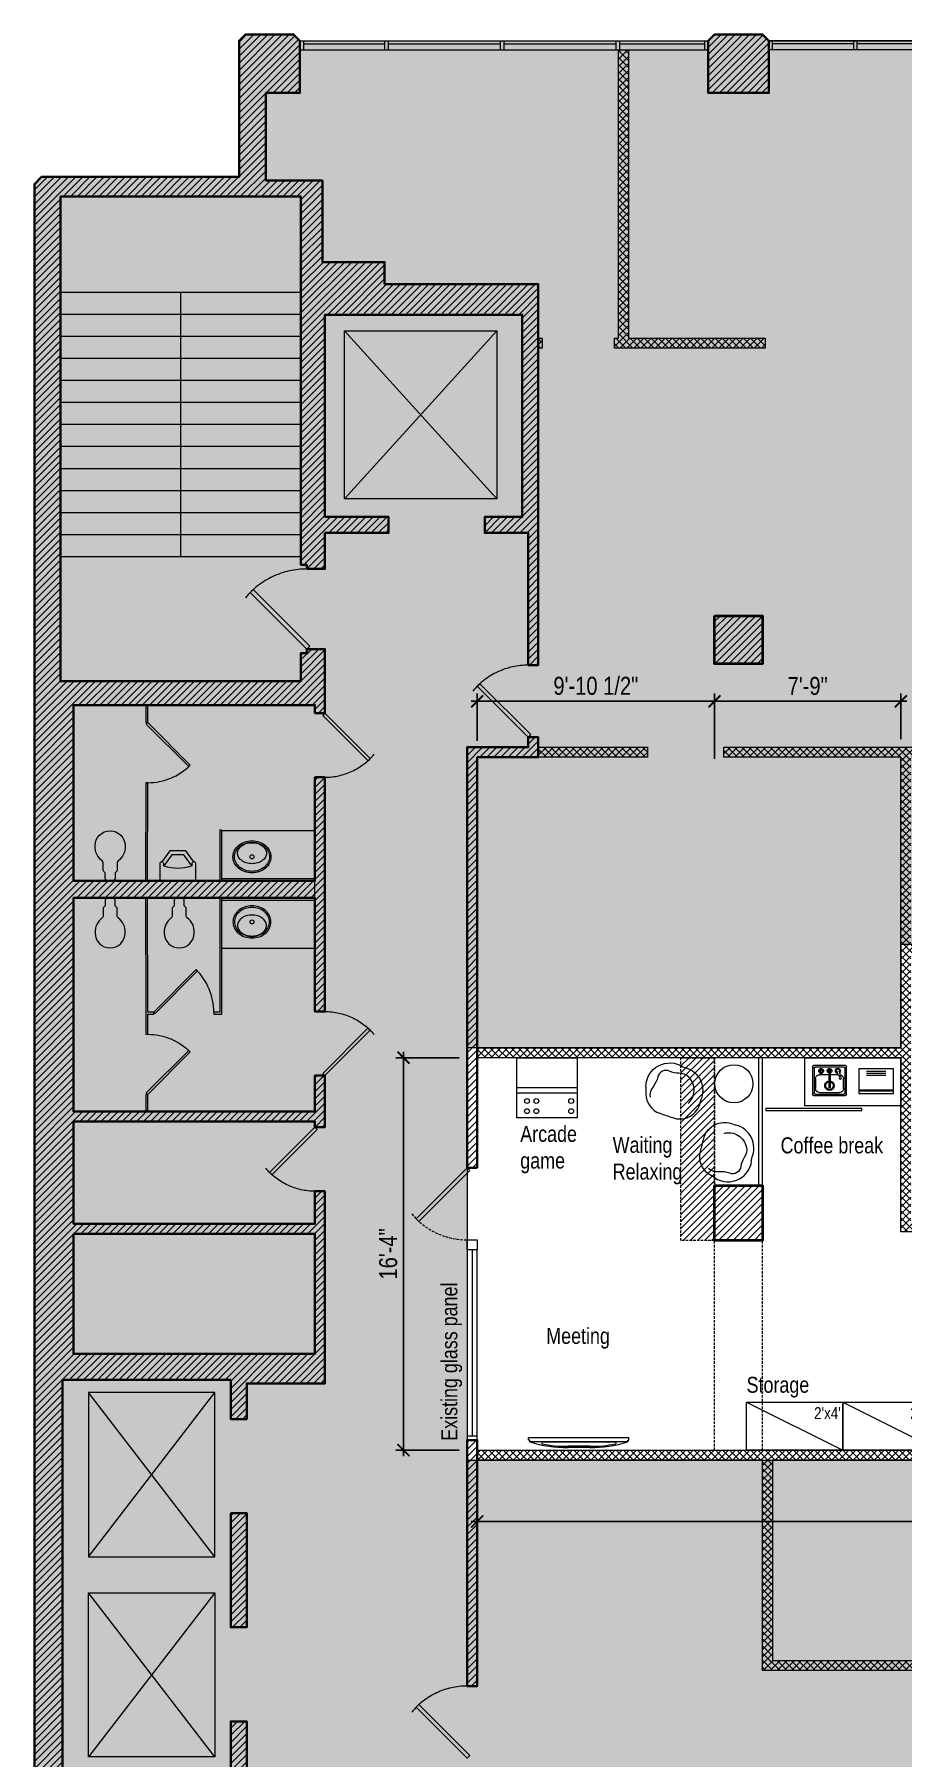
# Model space of a CAD drawing. Header units: inches. Extents: x 2034 to 5296, y 527 to 1995.
# Drawn here: x 3234 to 3668, y 1135 to 1995 of the extents above; entities that cross this region are included whole.
import ezdxf

# ---------------------------------------------------------------- set-up
doc = ezdxf.new("R2010")
doc.units = ezdxf.units.IN
doc.header["$LTSCALE"] = 5
doc.header["$MEASUREMENT"] = 0
doc.linetypes.add('HIDDEN', pattern=[0.375, 0.25, -0.125])
doc.layers.get('0').update_dxf_attribs({"linetype": 'CONTINUOUS', "lineweight": 5})
for name, color, linetype, lineweight in [('Annotations', 8, 'CONTINUOUS', 5), ('Appliances', 140, 'CONTINUOUS', 9), ('Drywalls', 7, 'CONTINUOUS', 20), ('Framing', 142, 'CONTINUOUS', 13), ('Hatches', 8, 'CONTINUOUS', 5), ('Projections', 157, 'HIDDEN', 5), ('Structure', 7, 'CONTINUOUS', 40), ('Viewed', 156, 'CONTINUOUS', 9), ('Walls', 7, 'CONTINUOUS', 35)]:
    doc.layers.add(name, color=color, linetype=linetype, lineweight=lineweight)
doc.layers.add('Demolished', color=7, linetype='HIDDEN', lineweight=5, true_color=0xfa0000)
doc.layers.add('Zones', color=7, linetype='CONTINUOUS', lineweight=5, true_color=0xe3e3e3, transparency=0.7)
doc.styles.get("Standard").update_dxf_attribs({"font": 'arial.ttf', "width": 0.8})
doc.dimstyles.new('ARCH', dxfattribs={"dimscale": 96, "dimtxt": 0.09375, "dimasz": 0.0625, "dimexe": 0.04, "dimexo": 0.09375, "dimgap": 0.03125, "dimtad": 1, "dimdec": 5, "dimrnd": 0.0625, "dimzin": 3, "dimdsep": 46, "dimlunit": 4, "dimtxsty": 'Standard', "dimblk": 'OBLIQUE', "dimblk1": 'ARCHTICK', "dimblk2": 'ARCHTICK', "dimsah": 1, "dimcen": 0.03125, "dimdle": 0.03125, "dimclrd": 256, "dimclre": 256, "dimclrt": 256, "dimazin": 0, "dimtfac": 1, "dimtmove": 2, "dimatfit": 3, "dimldrblk": 'ARO14', "dimfxl": 0.3, "dimfxlon": 1, "dimfrac": 2, "dimarcsym": 0})
pattern_1 = [(45, (1200, 3e-14), (-1.767767, 1.767767), [])]
pattern_2 = [(45, (1200, 3e-14), (-1.767767, 1.767767), []), (135, (1200, 3e-14), (-1.767767, -1.767767), [])]

# ---------------------------------------------------------------- blocks, each defined once
blk = doc.blocks.new('DR1H45')
at = {"color": 0, "linetype": 'ByBlock', "lineweight": -2}
for p, q in [((-0.5, 0), (0.207, 0.707)), ((-0.465, -0.035), (0.242, 0.672)), ((0.207, 0.707), (0.242, 0.672)), ((-0.5, 0), (-0.465, -0.035))]:
    blk.add_line(p, q, dxfattribs=at)
at = {"layer": 'Projections'}
blk.add_arc((-0.5, 0), 1, 0, 50.1944, dxfattribs=at)
blk = doc.blocks.new('_ArchTick')
at = {"const_width": 0.15}
blk.add_lwpolyline([(-0.5, -0.5), (0.5, 0.5)], dxfattribs=at)
blk = doc.blocks.new('*D53')
at = {"layer": 'Annotations', "lineweight": -2, "transparency": 16777216}
for p, q in [((3452.44, 1662.41), (3576.94, 1662.41)), ((3455.44, 1642.61), (3455.44, 1666.25)), ((3573.94, 1633.61), (3573.94, 1666.25))]:
    blk.add_line(p, q, dxfattribs=at)
at = {"layer": 'Annotations', "lineweight": -2, "transparency": 16777216, "xscale": 6, "yscale": 6, "zscale": 6, "rotation": 180}
blk.add_blockref('_ArchTick', (3455.44, 1662.41), dxfattribs=at)
at = {"layer": 'Annotations', "lineweight": -2, "transparency": 16777216, "xscale": 6, "yscale": 6, "zscale": 6}
blk.add_blockref('_ArchTick', (3573.94, 1662.41), dxfattribs=at)
at = {"layer": 'Annotations', "transparency": 16777216, "insert": (3514.69, 1670.06), "char_height": 9, "attachment_point": 5}
blk.add_mtext('9\'-10 1/2"', dxfattribs=at)
blk = doc.blocks.new('_Oblique')
at = {"lineweight": -2}
blk.add_line((-0.5, -0.5), (0.5, 0.5), dxfattribs=at)
blk = doc.blocks.new('ARO14')
blk.add_line((0, 0), (-1.02, 0))
at = {"const_width": 0.0625}
blk.add_lwpolyline([(-0.77, 0.47), (0, 0), (-0.77, -0.47)], dxfattribs=at)
blk = doc.blocks.new('*D55')
at = {"layer": 'Annotations', "lineweight": -2, "transparency": 16777216}
for p, q in [((3446.44, 1484.41), (3414.82, 1484.41)), ((3418.66, 1487.41), (3418.66, 1285.41)), ((3446.44, 1288.41), (3414.82, 1288.41))]:
    blk.add_line(p, q, dxfattribs=at)
at = {"layer": 'Annotations', "lineweight": -2, "transparency": 16777216, "xscale": 6, "yscale": 6, "zscale": 6}
for p, rotation in [((3418.66, 1484.41), 90), ((3418.66, 1288.41), 270)]:
    blk.add_blockref('_ArchTick', p, dxfattribs=dict(at, rotation=rotation))
at = {"layer": 'Annotations', "transparency": 16777216, "insert": (3411.06, 1386.41), "char_height": 9, "attachment_point": 5, "rotation": 90}
blk.add_mtext('16\'-4"', dxfattribs=at)
blk = doc.blocks.new('*D60')
at = {"layer": 'Annotations', "lineweight": -2, "transparency": 16777216}
for p, q in [((3455.44, 1279.41), (3455.44, 1248.95)), ((4057.44, 1279.41), (4057.44, 1248.95)), ((3452.44, 1252.79), (4060.44, 1252.79))]:
    blk.add_line(p, q, dxfattribs=at)
at = {"layer": 'Annotations', "lineweight": -2, "transparency": 16777216, "xscale": 6, "yscale": 6, "zscale": 6, "rotation": 180}
blk.add_blockref('_ArchTick', (3455.44, 1252.79), dxfattribs=at)
at = {"layer": 'Annotations', "lineweight": -2, "transparency": 16777216, "xscale": 6, "yscale": 6, "zscale": 6}
blk.add_blockref('_ArchTick', (4057.44, 1252.79), dxfattribs=at)
at = {"layer": 'Annotations', "transparency": 16777216, "insert": (3764.5, 1260.39), "char_height": 9, "attachment_point": 5}
blk.add_mtext('50\'-2"', dxfattribs=at)
blk = doc.blocks.new('storage')
blk.add_line((0, 24), (48, 0))
blk.add_lwpolyline([(0, 0), (0, 24), (48, 24), (48, 0)], close=True)
at = {"layer": 'Annotations', "insert": (33.68, 21.49), "char_height": 6, "width": 60.9989, "attachment_point": 1}
blk.add_mtext("{2'x4'}", dxfattribs=at)
blk = doc.blocks.new('sink')
at = {"color": 0, "linetype": 'ByBlock', "lineweight": -2}
for p, q in [((-8, 0), (8, 0)), ((-8.5, -14.43), (-8.5, -0.5)), ((-7.75, -13.68), (-7.75, -1.25)), ((-7.25, -0.75), (7.25, -0.75)), ((-7, -11.43), (-7, -6.5)), ((-4.4, -4.5), (-0.35, -4.5)), ((-0.35, -2.56), (-0.35, -11.04)), ((0.4, -2.56), (0.4, -11.04)), ((0.4, -4.5), (5, -4.5)), ((3.78, -2.56), (3.78, -4.03)), ((3.78, -3.53), (4.65, -3.53)), ((3.78, -4.03), (4.65, -4.03)), ((3.95, -2.21), (3.95, -2.03)), ((3.95, -2.03), (4.48, -2.03)), ((4.4, -4.5), (4.53, -4.5)), ((4.48, -2.03), (4.48, -2.22)), ((4.65, -2.56), (4.65, -4.03)), ((7, -6.5), (7, -11.43)), ((7.75, -1.25), (7.75, -13.68)), ((8.5, -0.5), (8.5, -14.43)), ((8.01, -14.93), (-8.01, -14.93)), ((7.26, -14.18), (-7.26, -14.18)), ((5.01, -13.43), (-5.01, -13.43))]:
    blk.add_line(p, q, dxfattribs=at)
blk.add_circle((-5.41, -6.13), 0.562, dxfattribs=at)
for centre, radius, start, end in [((-8, -0.5), 0.5, 90, 180), ((-7.25, -1.25), 0.5, 90, 180), ((-5, -6.5), 2, 95.60748, 180), ((-6.66, -4.63), 1.44, 318, 357), ((-4.16, -2.56), 1.25, 274.04912, 180), ((-4.16, -2.56), 1.25, 180, 229.30036), ((-4.16, -2.56), 0.875, 285.19141, 180), ((-4.16, -2.56), 0.875, 180, 218.23153), ((-3.53, -5.75), 1.44, 144, 183), ((-9.66, -1.63), 6, 332, 349), ((0.03, -10), 2.38, 99.08469, 180), ((0.03, -10), 2.38, 180, 80.91525), ((0.03, -10), 1.88, 101.53692, 180), ((0.03, -10), 1.88, 180, 78.463), ((0.03, -2.56), 1.19, 289, 180), ((0.03, -2.56), 1.19, 180, 252), ((0.03, -2.56), 0.562, 0, 180), ((0.03, -2.56), 0.562, 180, 229), ((0.03, -2.56), 0.562, 180, 180.0000027777752), ((0.03, -2.56), 0.375, 0, 180), ((0.03, -2.56), 0.375, 180, 180.0000027777867), ((0.03, -2.56), 0.562, 312, 0), ((4.22, -2.56), 1.19, 291.61896, 180), ((4.22, -2.56), 1.19, 180, 248.38179), ((4.22, -2.56), 0.688, 309.52143, 180), ((4.22, -2.56), 0.688, 180, 230.47887), ((4.22, -2.56), 0.438, 126.7879, 180.13712), ((4.22, -2.56), 0.438, 0.00302, 52.51326), ((5, -6.5), 2, 0, 90), ((7.25, -1.25), 0.5, 0, 90), ((8, -0.5), 0.5, 0, 90), ((-8, -14.43), 0.5, 180, 270), ((-7.25, -13.68), 0.5, 180, 270), ((-5, -11.43), 2, 180, 270.41435), ((0.03, -10.25), 0.875, 244.62323, 295.37592), ((5, -11.43), 2, 270.41435, 0), ((7.25, -13.68), 0.5, 270, 0), ((8, -14.43), 0.5, 270, 0)]:
    blk.add_arc(centre, radius, start, end, dxfattribs=at)
for centre, major_axis, ratio, start_param, end_param in [((0.83, -5.83), (0, -7.24), 0.84608, 4.223697, 4.555309), ((-11.05, -1.55), (7.58, 0), 0.813102, -0.575959, -0.488692)]:
    blk.add_ellipse(centre, major_axis=major_axis, ratio=ratio, start_param=start_param, end_param=end_param, dxfattribs=at)
blk = doc.blocks.new('*D61')
at = {"layer": 'Annotations', "lineweight": -2, "transparency": 16777216}
for p, q in [((3570.94, 1662.41), (3669.94, 1662.41)), ((3573.94, 1633.61), (3573.94, 1666.25)), ((3666.94, 1643.46), (3666.94, 1666.25))]:
    blk.add_line(p, q, dxfattribs=at)
at = {"layer": 'Annotations', "lineweight": -2, "transparency": 16777216, "xscale": 6, "yscale": 6, "zscale": 6, "rotation": 180}
blk.add_blockref('_ArchTick', (3573.94, 1662.41), dxfattribs=at)
at = {"layer": 'Annotations', "lineweight": -2, "transparency": 16777216, "xscale": 6, "yscale": 6, "zscale": 6}
blk.add_blockref('_ArchTick', (3666.94, 1662.41), dxfattribs=at)
at = {"layer": 'Annotations', "transparency": 16777216, "insert": (3620.44, 1670), "char_height": 9, "attachment_point": 5}
blk.add_mtext('7\'-9"', dxfattribs=at)
blk = doc.blocks.new('opouf')
at = {"color": 0, "linetype": 'ByBlock', "lineweight": -2}
for points in [[(-13.24, -1.97), (-13.24, 1.53, -0.325424), (-6.17, 11.24, 0.010362), (0.08, 13.4, -0.41691), (13.58, 7.11, -0.030344), (14.6, 3.6, -0.031623)], [(7.88, 6.37, -0.425867), (8.26, -6.77, -0.211513), (3.29, -8.74, 0.12818), (-1.32, -9.74, -0.489828), (-7.23, -6.96, 0.118833), (-9.63, -2.06, -0.210657), (-11.12, 3.18)]]:
    blk.add_lwpolyline(points, format="xyb", dxfattribs=at)
for centre, start, end in [((3.26, -0.16), 279.99557, 18.33691), ((-1.28, -1.97), 180, 303.60725)]:
    blk.add_arc(centre, 11.95, start, end, dxfattribs=at)

msp = doc.modelspace()

# ---------------------------------------------------------------- hatches: boundary and pattern name
at = {"layer": 'Demolished'}
h = msp.add_hatch(dxfattribs=at)
h.set_pattern_fill('ANSI31', color=256, scale=20, style=0)
h.set_pattern_definition(pattern_1)
h.paths.add_polyline_path([(3557.156641, 1393.100537), (3573.943411, 1393.100537), (3573.943411, 1484.407518), (3557.156641, 1484.407518)])
at = {"layer": 'Hatches'}
h = msp.add_hatch(dxfattribs=at)
h.set_pattern_fill('ANSI31', color=256, scale=20, style=0)
h.set_pattern_definition(pattern_1)
h.paths.add_polyline_path([(3251.443411, 776.975537), (3251.443411, 847.100537), (3269.76143, 847.100537), (3269.76143, 872.964498), (3379.443411, 872.964498), (3379.443411, 1026.714498), (3409.943411, 1026.714498), (3409.943411, 1031.714498), (3379.443411, 1031.714498), (3379.443411, 1068.964498), (3370.443411, 1068.964498), (3370.443411, 1066.964498), (3367.443411, 1066.964498), (3367.443411, 886.214498), (3247.443411, 886.214498), (3247.443411, 1117.214498), (3367.443411, 1117.214498), (3367.443411, 1110.964498), (3370.443411, 1110.964498), (3370.443411, 1108.964498), (3379.443411, 1108.964498), (3379.443411, 1126.464498), (3340.443411, 1126.464498), (3340.443411, 1152.964498), (3332.443411, 1152.964498), (3332.443411, 1128.964498), (3248.443411, 1128.964498), (3248.443411, 1323.464498), (3332.443411, 1323.464498), (3332.443411, 1303.964498), (3340.443411, 1303.964498), (3340.443411, 1321.714498), (3379.443411, 1321.714498), (3379.443411, 1417.714498), (3374.443411, 1417.714498), (3374.443411, 1401.464498), (3253.943411, 1401.464498), (3253.943411, 1452.464498), (3374.443411, 1452.464498), (3374.443411, 1449.714498), (3379.443411, 1449.714498), (3379.443411, 1475.464498), (3374.443411, 1475.464498), (3374.443411, 1457.464498), (3253.943411, 1457.464498), (3253.943411, 1564.214498), (3374.443411, 1564.214498), (3374.443411, 1507.464498), (3379.443411, 1507.464498), (3379.443411, 1624.464498), (3374.443411, 1624.464498), (3374.443411, 1572.714498), (3253.943411, 1572.714498), (3253.943411, 1660.464498), (3374.443411, 1660.464498), (3374.443411, 1656.464498), (3379.443411, 1656.464498), (3379.443411, 1688.464498), (3370.443411, 1688.464498), (3370.443411, 1686.464498), (3367.443411, 1686.464498), (3367.443411, 1672.464498), (3247.443411, 1672.464498), (3247.443411, 1914.464498), (3367.443411, 1914.464498), (3367.443411, 1730.464498), (3370.443411, 1730.464498), (3370.443411, 1728.464498), (3379.443411, 1728.464498), (3379.443411, 1746.464498), (3411.193411, 1746.464498), (3411.193411, 1754.464498), (3379.443411, 1754.464498), (3379.443411, 1855.464498), (3477.943411, 1855.464498), (3477.943411, 1754.464498), (3459.193411, 1754.464498), (3459.193411, 1746.464498), (3480.943411, 1746.464498), (3480.943411, 1680.464498), (3485.943411, 1680.464498), (3485.943411, 1746.464498), (3485.943411, 1870.714498), (3409.193411, 1870.714498), (3409.193411, 1881.714498), (3378.193411, 1881.714498), (3378.193411, 1922.464498), (3349.943411, 1922.464498), (3349.943411, 1966.214498), (3366.943411, 1966.214498), (3366.943411, 1992.214498), (3363.76143, 1995.396479), (3339.76143, 1995.396479), (3336.57945, 1992.214498), (3336.57945, 1924.214498), (3237.975896, 1924.214498), (3234.440363, 1920.678964), (3234.440363, 600.701042), (3237.622343, 597.519062), (3261.622343, 597.519062), (3264.804324, 600.701042), (3264.804324, 634.304596), (3251.443411, 634.304596), (3251.443411, 771.975537)])
h.paths.add_polyline_path([(3253.943411, 1396.464498), (3374.443411, 1396.464498), (3374.443411, 1336.464498), (3253.943411, 1336.464498)], flags=16)
h = msp.add_hatch(dxfattribs=at)
h.set_pattern_fill('ANSI31', color=256, scale=20, style=0)
h.set_pattern_definition(pattern_1)
h.paths.add_polyline_path([(3573.943411, 1995.396479), (3570.76143, 1992.214498), (3570.76143, 1966.214498), (3601.125391, 1966.214498), (3601.125391, 1992.214498), (3597.943411, 1995.396479)])
h = msp.add_hatch(dxfattribs=at)
h.set_pattern_fill('ANSI37', color=256, scale=20, style=0)
h.set_pattern_definition(pattern_2)
h.paths.add_polyline_path([(3530.943411, 1987.714498), (3530.943411, 1843.714498), (3599.23294, 1843.714498), (3599.23294, 1838.714498), (3523.943411, 1838.714498), (3523.943411, 1843.714498), (3525.943411, 1843.714498), (3525.943411, 1987.714498)])
h = msp.add_hatch(dxfattribs=at)
h.set_pattern_fill('ANSI37', color=256, scale=20, style=0)
h.set_pattern_definition(pattern_2)
h.paths.add_polyline_path([(3485.943411, 1843.714498), (3487.943411, 1843.714498), (3487.943411, 1838.714498), (3485.943411, 1838.714498)])
h = msp.add_hatch(dxfattribs=at)
h.set_pattern_fill('ANSI37', color=256, scale=20, style=0)
h.set_pattern_definition(pattern_2)
h.paths.add_polyline_path([(3824.943411, 1420.907518), (3824.943411, 1535.907518), (3758.937891, 1535.907518), (3671.943411, 1535.907518), (3671.943411, 1402.407518), (3675.943411, 1402.407518), (3675.943411, 1397.407518), (3666.943411, 1397.407518), (3666.943411, 1484.407518), (3455.443411, 1484.407518), (3455.443411, 1489.407518), (3666.943411, 1489.407518), (3666.943411, 1634.464498), (3578.625391, 1634.464498), (3578.625391, 1639.464498), (3763.943411, 1639.464498), (3763.943411, 1634.464498), (3671.943411, 1634.464498), (3671.943411, 1540.907518), (3824.943411, 1540.907518), (3824.943411, 1634.464498), (3799.943411, 1634.464498), (3799.943411, 1642.464498), (3804.943411, 1642.464498), (3804.943411, 1639.464498), (3826.943411, 1639.464498), (3826.943411, 1677.464498), (3804.943411, 1677.464498), (3804.943411, 1674.464498), (3799.943411, 1674.464498), (3799.943411, 1705.100537), (3805.943411, 1705.100537), (3805.943411, 1681.100537), (3829.943411, 1681.100537), (3829.943411, 1633.907518), (3907.943411, 1633.907518), (3907.943411, 1704.254028), (3911.943411, 1704.254028), (3911.943411, 1633.907518), (4057.443411, 1633.907518), (4057.443411, 1628.907518), (3829.943411, 1628.907518), (3829.943411, 1535.907518), (3829.943411, 1420.907518)])
h.paths.add_polyline_path([(3485.943411, 1639.464498), (3540.443411, 1639.464498), (3540.443411, 1634.464498), (3485.943411, 1634.464498)], flags=17)
h.paths.add_polyline_path([(3758.307372, 1397.407518), (3757.943411, 1397.407518), (3757.943411, 1402.407518), (3758.307372, 1402.407518)], flags=17)
h = msp.add_hatch(dxfattribs=at)
h.set_pattern_fill('ANSI31', color=256, scale=20, style=0)
h.set_pattern_definition(pattern_1)
h.paths.add_polyline_path([(3573.943411, 1705.100537), (3597.943411, 1705.100537), (3597.943411, 1681.100537), (3573.943411, 1681.100537)])
h = msp.add_hatch(dxfattribs=at)
h.set_pattern_fill('ANSI31', color=256, scale=20, style=0)
h.set_pattern_definition(pattern_1)
h.paths.add_polyline_path([(3455.443411, 1429.407518), (3455.443411, 1493.407518), (3455.443411, 1634.464498), (3485.943411, 1634.464498), (3485.943411, 1644.464498), (3480.943411, 1644.464498), (3480.943411, 1639.464498), (3450.443411, 1639.464498), (3450.443411, 1429.407518)])
h = msp.add_hatch(dxfattribs=at)
h.set_pattern_fill('ANSI31', color=256, scale=20, style=0)
h.set_pattern_definition(pattern_1)
h.paths.add_polyline_path([(3573.943411, 1420.600537), (3597.943411, 1420.600537), (3597.943411, 1393.100537), (3573.943411, 1393.100537)])
h = msp.add_hatch(dxfattribs=at)
h.set_pattern_fill('ANSI31', color=256, scale=20, style=0)
h.set_pattern_definition(pattern_1)
edge = h.paths.add_edge_path()
edge.add_line((3455.443411, 1283.407518), (3455.443411, 1293.407518))
edge.add_line((3455.443411, 1293.407518), (3450.443411, 1293.407518))
edge.add_line((3450.443411, 1293.407518), (3450.443411, 1170.600537))
edge.add_line((3450.443411, 1170.600537), (3455.443411, 1170.600537))
edge.add_line((3455.443411, 1170.600537), (3455.443411, 1287.407518))
h = msp.add_hatch(dxfattribs=at)
h.set_pattern_fill('ANSI37', color=256, scale=20, style=0)
h.set_pattern_definition(pattern_2)
h.paths.add_polyline_path([(3455.443411, 1288.407518), (3883.943411, 1288.407518), (4057.443411, 1288.407518), (4057.443411, 1283.407518), (3888.943411, 1283.407518), (3888.943411, 1223.407518), (3883.943411, 1223.407518), (3883.943411, 1283.407518), (3745.943411, 1283.407518), (3745.943411, 1183.407518), (3759.943411, 1183.407518), (3759.943411, 1178.407518), (3726.943411, 1178.407518), (3726.943411, 1183.407518), (3740.943411, 1183.407518), (3740.943411, 1283.407518), (3602.943411, 1283.407518), (3602.943411, 1183.407518), (3690.943411, 1183.407518), (3690.943411, 1178.407518), (3597.943411, 1178.407518), (3597.943411, 1283.407518), (3455.443411, 1283.407518)])
h = msp.add_hatch(dxfattribs=at)
h.set_pattern_fill('ANSI31', color=256, scale=20, style=0)
h.set_pattern_definition(pattern_1)
h.paths.add_polyline_path([(3332.443411, 1256.964498), (3340.443411, 1256.964498), (3340.443411, 1199.964498), (3332.443411, 1199.964498)])
at = {"layer": 'Zones'}
msp.add_hatch(color=256, dxfattribs=at).paths.add_polyline_path([(3234.440363, 1920.678964), (3237.975896, 1924.214498), (3336.57945, 1924.214498), (3336.57945, 1992.214498), (3339.76143, 1995.396479), (3363.76143, 1995.396479), (3366.943411, 1992.214498), (3570.76143, 1992.214498), (3573.943411, 1995.396479), (3597.943411, 1995.396479), (3601.125391, 1992.214498), (3802.76143, 1992.214498), (3805.943411, 1995.396479), (3829.943411, 1995.396479), (3833.125391, 1992.214498), (4034.76143, 1992.214498), (4037.943411, 1995.396479), (4061.943411, 1995.396479), (4065.125391, 1992.214498), (4065.125391, 1926.714498), (4061.943411, 1923.532518), (4061.943411, 1708.282518), (4065.125391, 1705.100537), (4065.125391, 1681.100537), (4061.943411, 1677.918557), (4061.943411, 1633.907518), (3824.943411, 1633.907518), (3824.943411, 1540.907518), (3666.943411, 1540.907518), (3666.943411, 1489.407518), (3450.443411, 1489.407518), (3450.443411, 1283.407518), (4061.943411, 1283.407518), (4061.943411, 1132.282518), (4065.125391, 1129.100537), (4065.125391, 1105.100537), (4061.943411, 1101.918557), (4061.943411, 844.282518), (4065.125391, 841.100537), (4065.125391, 817.100537), (4061.943411, 813.918557), (4061.943411, 529.986576), (3833.125391, 529.986576), (3829.943411, 526.804596), (3805.943411, 526.804596), (3802.76143, 529.986576), (3601.125391, 529.986576), (3597.943411, 526.804596), (3573.943411, 526.804596), (3570.76143, 529.986576), (3366.943411, 529.986576), (3363.76143, 526.804596), (3339.76143, 526.804596), (3336.57945, 529.986576), (3336.57945, 597.872615), (3327.505911, 597.872615), (3324.32393, 601.054596), (3264.804324, 601.054596), (3261.622343, 597.519062), (3237.622343, 597.519062), (3234.440363, 600.701042)])

# ---------------------------------------------------------------- linework, layer by layer
at = {"layer": 'Appliances'}
for p, q in [((3320.99791, 1572.714498), (3320.99791, 1572.714498)), ((3320.99791, 1572.714498), (3320.99791, 1572.714498)), ((3320.99791, 1572.714498), (3320.99791, 1572.714498)), ((3320.99791, 1572.714498), (3320.99791, 1572.714498)), ((3320.99791, 1572.714498), (3320.99791, 1572.714498)), ((3320.99791, 1572.714498), (3320.99791, 1572.714498)), ((3320.99791, 1572.714498), (3320.99791, 1572.714498)), ((3320.99791, 1572.714498), (3320.99791, 1572.714498)), ((3320.99791, 1572.714498), (3320.99791, 1572.714498)), ((3320.99791, 1572.714498), (3320.99791, 1572.714498)), ((3321.693411, 1564.214498), (3321.693411, 1564.214498)), ((3321.693411, 1564.214498), (3321.693411, 1564.214498)), ((3321.693411, 1564.214498), (3321.693411, 1564.214498)), ((3321.693411, 1564.214498), (3321.693411, 1564.214498)), ((3321.693411, 1564.214498), (3321.693411, 1564.214498)), ((3321.693411, 1564.214498), (3321.693411, 1564.214498)), ((3321.693411, 1564.214498), (3321.693411, 1564.214498)), ((3321.693411, 1564.214498), (3321.693411, 1564.214498)), ((3321.693411, 1564.214498), (3321.693411, 1564.214498)), ((3321.693411, 1564.214498), (3321.693411, 1564.214498))]:
    msp.add_line(p, q, dxfattribs=at)
for points in [[(3268.19341, 1582.714498, -0.2409608136), (3264.693411, 1590.214498, -1), (3279.693411, 1590.214498, -0.2596783607), (3276.193411, 1582.714498, 0.2360679759), (3275.693411, 1581.714498), (3275.693411, 1577.714498), (3274.693411, 1576.714498), (3274.693411, 1573.714498), (3273.693411, 1572.714498), (3270.693411, 1572.714498), (3269.693411, 1573.714498), (3269.693411, 1576.714498), (3268.693411, 1577.714498), (3268.693411, 1581.714498, 0.2360679759), (3268.193411, 1582.714498)], [(3268.19341, 1554.214499, 0.2409608136), (3264.693411, 1546.714498, 1), (3279.693411, 1546.714498, 0.2596783607), (3276.193411, 1554.214498, -0.2360679759), (3275.693411, 1555.214498), (3275.693411, 1559.214498), (3274.693411, 1560.214498), (3274.693411, 1563.214498), (3273.693411, 1564.214498), (3270.693411, 1564.214498), (3269.693411, 1563.214498), (3269.693411, 1560.214498), (3268.693411, 1559.214498), (3268.693411, 1555.214498, -0.2360679759), (3268.193411, 1554.214498)], [(3302.69341, 1554.214499, 0.2409608136), (3299.193411, 1546.714498, 1), (3314.193411, 1546.714498, 0.2596783607), (3310.693411, 1554.214498, -0.2360679759), (3310.193411, 1555.214498), (3310.193411, 1559.214498), (3309.193411, 1560.214498), (3309.193411, 1563.214498), (3308.193411, 1564.214498), (3305.193411, 1564.214498), (3304.193411, 1563.214498), (3304.193411, 1560.214498), (3303.193411, 1559.214498), (3303.193411, 1555.214498, -0.2360679759), (3302.693411, 1554.214498)]]:
    msp.add_lwpolyline(points, format="xyb", dxfattribs=at)
at = {"layer": 'Appliances', "elevation": 34}
for points in [[(3343.017294, 1576.714498, -0.0841013365), (3339.311386, 1577.342282, -0.0913219305), (3336.299779, 1579.057644, -0.1038140656), (3334.212879, 1581.724401, -0.1147824922), (3333.517294, 1584.714498, -0.1147824922), (3334.212879, 1587.704595, -0.1038140656), (3336.299779, 1590.371353, -0.0913219305), (3339.311386, 1592.086714, -0.0841013365), (3343.017294, 1592.714498, -0.0841013365), (3346.723201, 1592.086714, -0.0913219305), (3349.734808, 1590.371353, -0.1038140656), (3351.821708, 1587.704595, -0.1147824922), (3352.517294, 1584.714498, -0.1147824922), (3351.821708, 1581.724401, -0.1038140656), (3349.734808, 1579.057644, -0.0913219305), (3346.723201, 1577.342282, -0.0841013365)], [(3343.017294, 1577.464498, -0.0841013365), (3339.558398, 1578.050438, -0.0913219305), (3336.782881, 1579.631327, -0.1038140656), (3334.885872, 1582.055432, -0.1147824922), (3334.267294, 1584.714498, -0.1147824922), (3334.885872, 1587.373565, -0.1038140656), (3336.782881, 1589.797669, -0.0913219305), (3339.558398, 1591.378559, -0.0841013365), (3343.017294, 1591.964498, -0.0841013365), (3346.476189, 1591.378559, -0.0913219305), (3349.251706, 1589.797669, -0.1038140656), (3351.148715, 1587.373565, -0.1147824922), (3351.767294, 1584.714498, -0.1147824922), (3351.148715, 1582.055432, -0.1038140656), (3349.251706, 1579.631327, -0.0913219305), (3346.476189, 1578.050438, -0.0841013365)], [(3343.017294, 1581.273544, -0.073018178), (3340.150687, 1581.694417, -0.0840572237), (3337.890769, 1582.812052, -0.1065116189), (3336.276326, 1584.610349, -0.1305731787), (3335.767294, 1586.526338, -0.1305731787), (3336.276326, 1588.442327, -0.1065116189), (3337.890769, 1590.240624, -0.0840572237), (3340.150687, 1591.358259, -0.073018178), (3343.017294, 1591.779132, -0.073018178), (3345.8839, 1591.358259, -0.0840572237), (3348.143818, 1590.240624, -0.1065116189), (3349.758261, 1588.442327, -0.1305731787), (3350.267294, 1586.526338, -0.1305731787), (3349.758261, 1584.610349, -0.1065116189), (3348.143818, 1582.812052, -0.0840572237), (3345.8839, 1581.694417, -0.073018178)], [(3343.017294, 1560.214498, 0.0841013365), (3339.311386, 1559.586714, 0.0913219305), (3336.299779, 1557.871353, 0.1038140656), (3334.212879, 1555.204595, 0.1147824922), (3333.517294, 1552.214498, 0.1147824922), (3334.212879, 1549.224401, 0.1038140656), (3336.299779, 1546.557644, 0.0913219305), (3339.311386, 1544.842282, 0.0841013365), (3343.017294, 1544.214498, 0.0841013365), (3346.723201, 1544.842282, 0.0913219305), (3349.734808, 1546.557644, 0.1038140656), (3351.821708, 1549.224401, 0.1147824922), (3352.517294, 1552.214498, 0.1147824922), (3351.821708, 1555.204595, 0.1038140656), (3349.734808, 1557.871353, 0.0913219305), (3346.723201, 1559.586714, 0.0841013365)], [(3343.017294, 1559.464498, 0.0841013365), (3339.558398, 1558.878559, 0.0913219305), (3336.782881, 1557.297669, 0.1038140656), (3334.885872, 1554.873565, 0.1147824922), (3334.267294, 1552.214498, 0.1147824922), (3334.885872, 1549.555432, 0.1038140656), (3336.782881, 1547.131327, 0.0913219305), (3339.558398, 1545.550438, 0.0841013365), (3343.017294, 1544.964498, 0.0841013365), (3346.476189, 1545.550438, 0.0913219305), (3349.251706, 1547.131327, 0.1038140656), (3351.148715, 1549.555432, 0.1147824922), (3351.767294, 1552.214498, 0.1147824922), (3351.148715, 1554.873565, 0.1038140656), (3349.251706, 1557.297669, 0.0913219305), (3346.476189, 1558.878559, 0.0841013365)], [(3343.017294, 1555.655452, 0.073018178), (3340.150687, 1555.234579, 0.0840572237), (3337.890769, 1554.116944, 0.1065116189), (3336.276326, 1552.318648, 0.1305731787), (3335.767294, 1550.402658, 0.1305731787), (3336.276326, 1548.486669, 0.1065116189), (3337.890769, 1546.688372, 0.0840572237), (3340.150687, 1545.570737, 0.073018178), (3343.017294, 1545.149865, 0.073018178), (3345.8839, 1545.570737, 0.0840572237), (3348.143818, 1546.688372, 0.1065116189), (3349.758261, 1548.486669, 0.1305731787), (3350.267294, 1550.402658, 0.1305731787), (3349.758261, 1552.318648, 0.1065116189), (3348.143818, 1554.116944, 0.0840572237), (3345.8839, 1555.234579, 0.073018178)]]:
    msp.add_lwpolyline(points, format="xyb", close=True, dxfattribs=at)
at = {"layer": 'Appliances'}
for points in [[(3313.99791, 1582.214498), (3309.99791, 1587.714498), (3301.99791, 1587.714498), (3297.99791, 1582.214498)], [(3312.934025, 1580.276972), (3308.97946, 1585.714498), (3303.016359, 1585.714498), (3299.061794, 1580.276972)]]:
    msp.add_lwpolyline(points, dxfattribs=at)
msp.add_lwpolyline([(3312.99791, 1581.214498), (3312.99791, 1580.492726, -0.317923324), (3312.733613, 1580.119078, -0.1714119189), (3299.262206, 1580.119078, -0.317923324), (3298.99791, 1580.492726), (3298.99791, 1581.214498, 1), (3296.99791, 1581.214498), (3296.99791, 1572.714498), (3314.99791, 1572.714498), (3314.99791, 1581.214498, 1)], format="xyb", close=True, dxfattribs=at)
for centre in [(3343.017294, 1584.714498, 34), (3343.017294, 1552.214498, 34)]:
    msp.add_circle(centre, 1, dxfattribs=at)
at = {"layer": 'Demolished'}
msp.add_lwpolyline([(3573.943411, 1393.100537), (3557.156641, 1393.100537), (3557.156641, 1484.407518), (3573.943411, 1484.407518)], close=True, dxfattribs=at)
at = {"layer": 'Drywalls'}
for points in [[(3530.943411, 1987.714498), (3530.943411, 1843.714498), (3599.23294, 1843.714498), (3599.23294, 1838.714498), (3523.943411, 1838.714498), (3523.943411, 1843.714498), (3525.943411, 1843.714498), (3525.943411, 1987.714498)], [(3485.943411, 1843.714498), (3487.943411, 1843.714498), (3487.943411, 1838.714498), (3485.943411, 1838.714498)], [(3485.943411, 1639.464498), (3540.443411, 1639.464498), (3540.443411, 1634.464498), (3485.943411, 1634.464498)], [(3455.443411, 1288.407518), (3883.943411, 1288.407518), (4057.443411, 1288.407518), (4057.443411, 1283.407518), (3888.943411, 1283.407518), (3888.943411, 1223.407518), (3883.943411, 1223.407518), (3883.943411, 1283.407518), (3745.943411, 1283.407518), (3745.943411, 1183.407518), (3759.943411, 1183.407518), (3759.943411, 1178.407518), (3726.943411, 1178.407518), (3726.943411, 1183.407518), (3740.943411, 1183.407518), (3740.943411, 1283.407518), (3602.943411, 1283.407518), (3602.943411, 1183.407518), (3690.943411, 1183.407518), (3690.943411, 1178.407518), (3597.943411, 1178.407518), (3597.943411, 1283.407518), (3455.443411, 1283.407518)]]:
    msp.add_lwpolyline(points, close=True, dxfattribs=at)
at = {"layer": 'Drywalls', "flags": 128}
msp.add_lwpolyline([(3675.943411, 1397.407518), (3666.943411, 1397.407518), (3666.943411, 1484.407518), (3455.443411, 1484.407518), (3455.443411, 1489.407518), (3666.943411, 1489.407518), (3666.943411, 1634.464498), (3578.625391, 1634.464498), (3578.625391, 1639.464498), (3763.943411, 1639.464498)], dxfattribs=at)
at = {"layer": 'Framing'}
for p, q in [((3368.693411, 1992.214498), (3368.693411, 1987.714498)), ((3368.693411, 1990.714498), (3409.193411, 1990.714498)), ((3409.193411, 1992.214498), (3409.193411, 1987.714498)), ((3410.943411, 1992.214498), (3410.943411, 1987.714498)), ((3410.943411, 1990.714498), (3466.943411, 1990.714498)), ((3466.943411, 1992.214498), (3466.943411, 1987.714498)), ((3468.693411, 1992.214498), (3468.693411, 1987.714498)), ((3468.693411, 1990.714498), (3524.693411, 1990.714498)), ((3524.693411, 1992.214498), (3524.693411, 1987.714498)), ((3526.443411, 1992.214498), (3526.443411, 1987.714498)), ((3526.443411, 1990.714498), (3569.01143, 1990.714498)), ((3569.01143, 1987.714498), (3569.01143, 1992.214498)), ((3602.875391, 1987.714498), (3602.875391, 1992.214498)), ((3643.26143, 1990.714498), (3602.875391, 1990.714498)), ((3643.26143, 1992.214498), (3643.26143, 1987.714498)), ((3645.01143, 1992.214498), (3645.01143, 1987.714498)), ((3701.01143, 1990.714498), (3645.01143, 1990.714498)), ((3595.996907, 1420.600537), (3595.996907, 1484.407518)), ((3597.943411, 1420.600537), (3597.943411, 1484.407518)), ((3450.443411, 1429.407518), (3424.987567, 1403.951674)), ((3450.443411, 1429.407518), (3451.716203, 1428.134726)), ((3451.716203, 1428.134726), (3426.260359, 1402.678881)), ((3424.987567, 1403.951674), (3426.260359, 1402.678881)), ((3452.943411, 1388.407518), (3452.943411, 1295.407518))]:
    msp.add_line(p, q, dxfattribs=at)
at = {"layer": 'Framing', "color": 142, "linetype": 'Continuous'}
for p, q in [((3289.991489, 1660.464772), (3289.986695, 1651.714773)), ((3290.991488, 1660.464224), (3289.991489, 1660.464772)), ((3290.986694, 1651.714225), (3290.991488, 1660.464224)), ((3289.986695, 1651.714773), (3290.986694, 1651.714225)), ((3289.970258, 1621.714778), (3289.943411, 1572.714772)), ((3290.970258, 1621.71423), (3289.970258, 1621.714778)), ((3290.943411, 1572.714224), (3290.970258, 1621.71423)), ((3327.943411, 1598.003173), (3326.943411, 1598.003173)), ((3326.943411, 1598.003173), (3326.943411, 1572.714498)), ((3327.943411, 1572.714498), (3327.943411, 1598.003173)), ((3289.943411, 1572.714772), (3290.943411, 1572.714224)), ((3326.943411, 1572.714498), (3327.943411, 1572.714498)), ((3290.937658, 1564.214736), (3289.937658, 1564.214261)), ((3289.937658, 1564.214261), (3289.964957, 1506.713796)), ((3290.964719, 1507.214498), (3290.937658, 1564.214736)), ((3327.943411, 1564.214498), (3326.943411, 1564.214498)), ((3326.943411, 1564.214498), (3326.943411, 1507.214498)), ((3327.943411, 1506.214498), (3327.943411, 1564.214498)), ((3289.964957, 1506.713796), (3289.970001, 1496.089255)), ((3293.943411, 1507.214498), (3290.964719, 1507.214498)), ((3290.965194, 1506.214498), (3293.943411, 1506.214498)), ((3290.970001, 1496.08973), (3290.965194, 1506.214498)), ((3293.943411, 1506.214498), (3293.943411, 1507.214498)), ((3323.943411, 1507.214498), (3323.943411, 1506.214498)), ((3326.943411, 1507.214498), (3323.943411, 1507.214498)), ((3323.943411, 1506.214498), (3327.943411, 1506.214498)), ((3289.970001, 1496.089255), (3290.970001, 1496.08973)), ((3290.984243, 1466.089734), (3289.984243, 1466.089259)), ((3289.984243, 1466.089259), (3289.988338, 1457.464261)), ((3290.988338, 1457.464736), (3290.984243, 1466.089734)), ((3289.988338, 1457.464261), (3290.988338, 1457.464736))]:
    msp.add_line(p, q, dxfattribs=at)
for points in [[(3290.986694, 1651.714225), (3290.2792, 1651.007506), (3311.480778, 1629.782683), (3312.188272, 1630.489402)], [(3290.986694, 1651.714225), (3290.2792, 1651.007506), (3311.480778, 1629.782683), (3312.188272, 1630.489402)], [(3290.986694, 1651.714225), (3290.2792, 1651.007506), (3311.480778, 1629.782683), (3312.188272, 1630.489402)], [(3293.943411, 1507.214498), (3294.650518, 1506.507391), (3315.863721, 1527.720595), (3315.156614, 1528.427702)], [(3290.984243, 1466.089734), (3290.276801, 1466.796505), (3311.479931, 1488.019777), (3312.187373, 1487.313006)], [(3290.984243, 1466.089734), (3290.276801, 1466.796505), (3311.479931, 1488.019777), (3312.187373, 1487.313006)], [(3290.984243, 1466.089734), (3290.276801, 1466.796505), (3311.479931, 1488.019777), (3312.187373, 1487.313006)]]:
    msp.add_lwpolyline(points, close=True, dxfattribs=at)
at = {"layer": 'Framing'}
for points in [[(3450.443411, 1393.407518), (3455.443411, 1393.407518), (3455.443411, 1388.407518), (3450.443411, 1388.407518)], [(3450.443411, 1293.407518), (3455.443411, 1293.407518), (3455.443411, 1295.407518), (3450.443411, 1295.407518)]]:
    msp.add_lwpolyline(points, close=True, dxfattribs=at)
at = {"layer": 'Framing', "color": 142, "linetype": 'Continuous'}
for centre, start, end in [((3290.986694, 1651.714225), 269.968608058, 314.968608058), ((3290.986694, 1651.714225), 269.968608058, 314.968608058), ((3290.986694, 1651.714225), 269.968608058, 314.968608058), ((3293.943411, 1507.214498), 0, 45)]:
    msp.add_arc(centre, 30, start, end, dxfattribs=at)
at = {"layer": 'Framing', "color": 142, "linetype": 'Continuous', "extrusion": (0, 0, -1)}
msp.add_arc((-3290.984243, 1466.089734), 30, 89.972798551, 134.972798551, dxfattribs=at)
msp.add_arc((-3290.984243, 1466.089734), 30, 89.972798551, 134.972798551, dxfattribs=at)
msp.add_arc((-3290.984243, 1466.089734), 30, 89.972798551, 134.972798551, dxfattribs=at)
at = {"layer": 'Projections'}
for p, q in [((3573.943411, 1288.407518), (3573.943411, 1484.407518)), ((3597.943411, 1288.407518), (3597.943411, 1484.407518))]:
    msp.add_line(p, q, dxfattribs=at)
msp.add_arc((3450.443411, 1429.407518), 36, 219.805571092, 270, dxfattribs=at)
at = {"layer": 'Structure'}
for points in [[(3573.943411, 1705.100537), (3597.943411, 1705.100537), (3597.943411, 1681.100537), (3573.943411, 1681.100537)], [(3573.943411, 1420.600537), (3597.943411, 1420.600537), (3597.943411, 1393.100537), (3573.943411, 1393.100537)]]:
    msp.add_lwpolyline(points, close=True, dxfattribs=at)
at = {"layer": 'Viewed'}
for p, q in [((3366.943411, 1992.214498), (3570.76143, 1992.214498)), ((3802.76143, 1992.214498), (3601.125391, 1992.214498)), ((3366.943411, 1987.714498), (3570.76143, 1987.714498)), ((3802.76143, 1987.714498), (3601.125391, 1987.714498)), ((3367.375391, 1866.554596), (3247.443411, 1866.554596)), ((3307.409401, 1866.554596), (3307.409401, 1734.554596)), ((3367.375391, 1855.554596), (3247.443411, 1855.554596)), ((3367.375391, 1844.554596), (3247.443411, 1844.554596)), ((3389.193411, 1847.464498), (3465.193411, 1763.464498)), ((3389.193411, 1763.464498), (3465.193411, 1847.464498)), ((3367.375391, 1833.554596), (3247.443411, 1833.554596)), ((3367.375391, 1822.554596), (3247.443411, 1822.554596)), ((3367.375391, 1811.554596), (3247.443411, 1811.554596)), ((3367.375391, 1800.554596), (3247.443411, 1800.554596)), ((3367.375391, 1789.554596), (3247.443411, 1789.554596)), ((3367.375391, 1778.554596), (3247.443411, 1778.554596)), ((3367.375391, 1767.554596), (3247.443411, 1767.554596)), ((3367.375391, 1756.554596), (3247.443411, 1756.554596)), ((3367.375391, 1745.554596), (3247.443411, 1745.554596)), ((3367.375391, 1734.554596), (3247.443411, 1734.554596)), ((3649.784183, 1477.59642), (3659.453548, 1477.59642)), ((3649.784183, 1476.635489), (3659.453548, 1476.635489)), ((3649.784183, 1475.674558), (3659.453548, 1475.674558)), ((3505.32053, 1469.407518), (3475.32053, 1469.407518)), ((3505.32053, 1466.705688), (3475.32053, 1466.705688)), ((3645.985503, 1468.322838), (3663.252227, 1468.322838)), ((3645.985503, 1467.900028), (3663.252227, 1467.900028)), ((3450.443411, 1388.407518), (3450.443411, 1295.407518)), ((3455.443411, 1295.407518), (3455.443411, 1388.407518)), ((3261.443411, 1235.214498), (3324.443411, 1317.214498)), ((3324.443411, 1235.214498), (3261.443411, 1317.214498)), ((3481.129531, 1293.345279), (3481.129531, 1294.537314)), ((3531.195029, 1294.537314), (3481.129531, 1294.537314)), ((3481.725549, 1293.345279), (3481.129531, 1293.345279)), ((3481.725549, 1292.630057), (3481.725549, 1293.345279)), ((3530.599011, 1292.630057), (3481.725549, 1292.630057)), ((3487.685727, 1292.332048), (3487.685727, 1291.633655)), ((3524.638832, 1292.332048), (3487.685727, 1292.332048)), ((3524.638832, 1292.332048), (3524.638832, 1291.633655)), ((3524.638832, 1292.332048), (3524.638832, 1291.633655)), ((3530.599011, 1293.345279), (3531.195029, 1293.345279)), ((3530.599011, 1292.630057), (3530.599011, 1293.345279)), ((3531.195029, 1293.345279), (3531.195029, 1294.537314)), ((3531.195029, 1293.345279), (3531.195029, 1294.537314)), ((3511.52644, 1290.365189), (3500.798119, 1290.365189)), ((3511.52644, 1289.769172), (3500.798119, 1289.769172)), ((3324.443411, 1135.214498), (3261.443411, 1217.214498)), ((3324.443411, 1217.214498), (3261.443411, 1135.214498))]:
    msp.add_line(p, q, dxfattribs=at)
at = {"layer": 'Viewed', "color": 156, "linetype": 'Continuous'}
for p, q in [((3374.443411, 1597.714498), (3327.943411, 1597.714498)), ((3374.443411, 1539.044426), (3374.443411, 1597.714498)), ((3374.443411, 1573.714498), (3327.943411, 1573.714498)), ((3327.943411, 1572.714498), (3374.443411, 1572.714498)), ((3327.943411, 1563.044426), (3374.443411, 1563.044426)), ((3374.605021, 1564.044426), (3328.105021, 1564.044426)), ((3327.943411, 1539.044426), (3374.443411, 1539.044426))]:
    msp.add_line(p, q, dxfattribs=at)
at = {"layer": 'Viewed', "flags": 128}
for points in [[(3389.193411, 1847.464498), (3465.193411, 1847.464498), (3465.193411, 1763.464498), (3389.193411, 1763.464498)], [(3261.443411, 1235.214498), (3324.443411, 1235.214498), (3324.443411, 1317.214498), (3261.443411, 1317.214498)], [(3261.443411, 1217.214498), (3324.443411, 1217.214498), (3324.443411, 1135.214498), (3261.443411, 1135.214498)]]:
    msp.add_lwpolyline(points, close=True, dxfattribs=at)
at = {"layer": 'Viewed'}
for points in [[(3505.32053, 1484.407518), (3505.32053, 1454.407518), (3475.32053, 1454.407518), (3475.32053, 1484.407518)], [(3666.943411, 1484.407518), (3666.943411, 1460.407518), (3618.943411, 1460.407518), (3618.943411, 1484.407518)], [(3647.518819, 1458.061495), (3647.518819, 1459.077737), (3599.518819, 1459.077737), (3599.518819, 1458.061495)]]:
    msp.add_lwpolyline(points, close=True, dxfattribs=at)
for points in [[(3663.252227, 1468.322838), (3663.252227, 1478.903285), (3645.985503, 1478.903285), (3645.985503, 1468.322838)], [(3645.985503, 1467.900028), (3645.985503, 1466.516288), (3663.252227, 1466.516288), (3663.252227, 1467.900028)]]:
    msp.add_lwpolyline(points, dxfattribs=at)
for centre, radius in [((3583.608618, 1471.357795), 9.527923), ((3480.305622, 1462.776573), 1.222708), ((3484.961082, 1462.776573), 1.222708), ((3502.385804, 1462.776573), 1.222708), ((3480.305622, 1457.722073), 1.222708), ((3484.961082, 1457.722073), 1.222708), ((3502.385804, 1457.722073), 1.222708)]:
    msp.add_circle(centre, radius, dxfattribs=at)
for centre, radius, start, end in [((3499.707769, 1347.50585), 57.746973, 251.856573842, 271.081894938), ((3499.707769, 1347.50585), 57.150956, 257.856788581, 271.081894938), ((3512.61679, 1347.50585), 57.746973, 268.918105062, 288.143426158), ((3512.61679, 1347.50585), 57.150956, 268.918105062, 282.143211419)]:
    msp.add_arc(centre, radius, start, end, dxfattribs=at)
at = {"layer": 'Walls'}
for points in [[(3248.443411, 1128.964498), (3248.443411, 1323.464498), (3332.443411, 1323.464498), (3332.443411, 1303.964498), (3340.443411, 1303.964498), (3340.443411, 1321.714498), (3379.443411, 1321.714498), (3379.443411, 1417.714498), (3374.443411, 1417.714498), (3374.443411, 1401.464498), (3253.943411, 1401.464498), (3253.943411, 1452.464498), (3374.443411, 1452.464498), (3374.443411, 1449.714498), (3379.443411, 1449.714498), (3379.443411, 1475.464498), (3374.443411, 1475.464498), (3374.443411, 1457.464498), (3253.943411, 1457.464498), (3253.943411, 1564.214498), (3374.443411, 1564.214498), (3374.443411, 1507.464498), (3379.443411, 1507.464498), (3379.443411, 1624.464498), (3374.443411, 1624.464498), (3374.443411, 1572.714498), (3253.943411, 1572.714498), (3253.943411, 1660.464498), (3374.443411, 1660.464498), (3374.443411, 1656.464498), (3379.443411, 1656.464498), (3379.443411, 1688.464498), (3370.443411, 1688.464498), (3370.443411, 1686.464498), (3367.443411, 1686.464498), (3367.443411, 1672.464498), (3247.443411, 1672.464498), (3247.443411, 1914.464498), (3367.443411, 1914.464498), (3367.443411, 1730.464498), (3370.443411, 1730.464498), (3370.443411, 1728.464498), (3379.443411, 1728.464498), (3379.443411, 1746.464498), (3411.193411, 1746.464498), (3411.193411, 1754.464498), (3379.443411, 1754.464498), (3379.443411, 1855.464498), (3477.943411, 1855.464498), (3477.943411, 1754.464498), (3459.193411, 1754.464498), (3459.193411, 1746.464498), (3480.943411, 1746.464498), (3480.943411, 1680.464498), (3485.943411, 1680.464498), (3485.943411, 1746.464498), (3485.943411, 1870.714498), (3409.193411, 1870.714498), (3409.193411, 1881.714498), (3378.193411, 1881.714498), (3378.193411, 1922.464498), (3349.943411, 1922.464498), (3349.943411, 1966.214498), (3366.943411, 1966.214498), (3366.943411, 1992.214498), (3363.76143, 1995.396479), (3339.76143, 1995.396479), (3336.57945, 1992.214498), (3336.57945, 1924.214498), (3237.975896, 1924.214498), (3234.440363, 1920.678964), (3234.440363, 600.701042)], [(3455.443411, 1283.407518), (3455.443411, 1293.407518), (3450.443411, 1293.407518), (3450.443411, 1170.600537), (3455.443411, 1170.600537), (3455.443411, 1287.407518)], [(3340.443411, 1126.464498), (3340.443411, 1152.964498), (3332.443411, 1152.964498), (3332.443411, 1128.964498)]]:
    msp.add_lwpolyline(points, dxfattribs=at)
for points in [[(3573.943411, 1995.396479), (3570.76143, 1992.214498), (3570.76143, 1966.214498), (3601.125391, 1966.214498), (3601.125391, 1992.214498), (3597.943411, 1995.396479)], [(3455.443411, 1429.407518), (3455.443411, 1493.407518), (3455.443411, 1634.464498), (3485.943411, 1634.464498), (3485.943411, 1644.464498), (3480.943411, 1644.464498), (3480.943411, 1639.464498), (3450.443411, 1639.464498), (3450.443411, 1429.407518)], [(3253.943411, 1396.464498), (3374.443411, 1396.464498), (3374.443411, 1336.464498), (3253.943411, 1336.464498)], [(3332.443411, 1256.964498), (3340.443411, 1256.964498), (3340.443411, 1199.964498), (3332.443411, 1199.964498)]]:
    msp.add_lwpolyline(points, close=True, dxfattribs=at)
at = {"layer": 'Zones'}
for points in [[(3234.440363, 600.701042), (3234.440363, 1920.678964), (3237.975896, 1924.214498), (3336.57945, 1924.214498), (3336.57945, 1992.214498), (3339.76143, 1995.396479), (3363.76143, 1995.396479), (3366.943411, 1992.214498), (3570.76143, 1992.214498), (3573.943411, 1995.396479), (3597.943411, 1995.396479), (3601.125391, 1992.214498), (3802.76143, 1992.214498)], [(3824.943411, 1540.907518), (3666.943411, 1540.907518), (3666.943411, 1489.407518), (3450.443411, 1489.407518), (3450.443411, 1283.407518), (4061.943411, 1283.407518)]]:
    msp.add_lwpolyline(points, dxfattribs=at)

# ---------------------------------------------------------------- block references
at = {"layer": 'Framing'}
for p, xscale, yscale, zscale, rotation in [((3370.443411, 1708.464498), 40, 40, 0.001111111111111111, 90), ((3480.943411, 1662.464498), 36, 36, 0.0009999999999999998, 90), ((3379.443411, 1640.464498), 32, 32, 32, 269.9999999999984), ((3379.435385, 1491.464496), -31.99999999999999, 31.99999999999998, 0.0008888888888888887, 270.0287423532408), ((3374.443411, 1433.714498), -32, 32, 0.0008888888888888887, 89.9999999999984), ((3450.443411, 1152.600537), 36, 36, 0.001, 90)]:
    msp.add_blockref('DR1H45', p, dxfattribs=dict(at, xscale=xscale, yscale=yscale, zscale=zscale, rotation=rotation))
at = {"layer": 'Viewed', "xscale": -1}
for name, p, rotation in [('opouf', (3552.852618, 1467.866095), 180), ('sink', (3631.354377, 1480.423837), 359.9999999970818)]:
    msp.add_blockref(name, p, dxfattribs=dict(at, rotation=rotation))
at = {"layer": 'Viewed', "rotation": 56.7251120151655}
msp.add_blockref('opouf', (3579.67801, 1436.538378), dxfattribs=at)
at = {"layer": 'Viewed'}
for p in [(3589.943411, 1288.407518), (3637.943411, 1288.407518)]:
    msp.add_blockref('storage', p, dxfattribs=at)

# ---------------------------------------------------------------- texts
at = {"layer": 'Annotations', "char_height": 8, "width": 60.99887021, "attachment_point": 1}
for s, insert in [('{Arcade \\Pgame}', (3476.946327, 1450.371421)), ('{Waiting\\PRelaxing}', (3523.08305, 1444.874927)), ('{Coffee break}', (3606.90787, 1444.629355)), ('{Meeting}', (3489.910179, 1349.479927)), ('{Storage}', (3589.929252, 1325.06988))]:
    msp.add_mtext(s, dxfattribs=dict(at, insert=insert))
at = {"layer": 'Annotations', "insert": (3437.536966, 1293.098826), "char_height": 8, "width": 99.66850722, "attachment_point": 1, "rotation": 90}
msp.add_mtext('{Existing glass panel}', dxfattribs=at)

# ---------------------------------------------------------------- dimensions: what is measured, and where the dimension line sits
at = {"layer": 'Annotations'}
for base, p1, p2, picture, middle in [((3573.943411, 1662.405501), (3455.443411, 1633.605501), (3573.943411, 1484.407518), '*D53', (3514.693411, 1670.05898)), ((3666.943411, 1662.405501), (3573.943411, 1484.407518), (3666.943411, 1634.464498), '*D61', (3620.443411, 1670.000658))]:
    dim = msp.add_linear_dim(base=base, p1=p1, p2=p2, dimstyle='ARCH', dxfattribs=at)
    dim.commit()
    dim.dimension.update_dxf_attribs({"geometry": picture, "text_midpoint": middle})
dim = msp.add_linear_dim(base=(3418.659963, 1288.407518), p1=(3455.443411, 1484.407518), p2=(3455.443411, 1288.407518), angle=90, dimstyle='ARCH', dxfattribs=at)
dim.commit()
dim.dimension.update_dxf_attribs({"geometry": '*D55', "text_midpoint": (3411.064807, 1386.407518)})
dim = msp.add_linear_dim(base=(4057.443411, 1252.792571), p1=(3455.443411, 1288.407518), p2=(4057.443411, 1288.407518), dimstyle='ARCH', dxfattribs=at)
dim.commit()
dim.dimension.update_dxf_attribs({"geometry": '*D60', "text_midpoint": (3764.499286, 1260.387728), "dimtype": 160})

doc.saveas('drawing.dxf')
